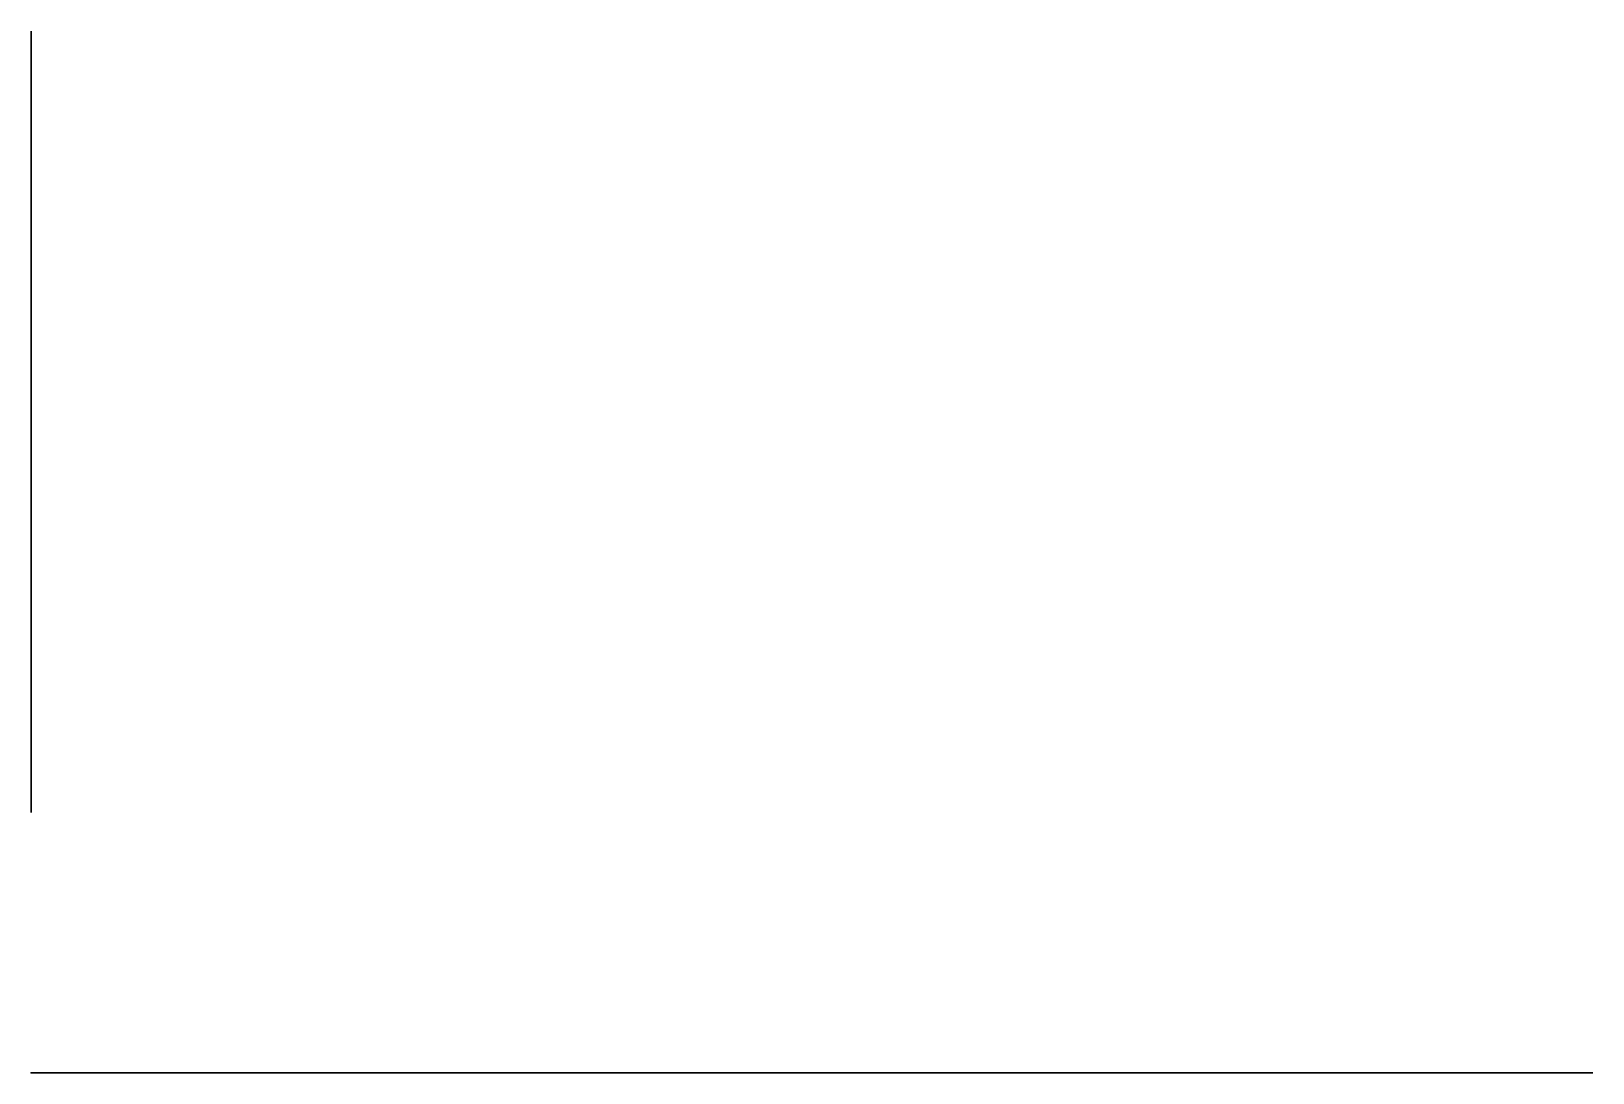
# Model space of a CAD drawing. Header units: centimetres. Extents: x 0 to 6, y 0 to 4.
import ezdxf

# ---------------------------------------------------------------- set-up
doc = ezdxf.new("R2010")
doc.units = ezdxf.units.CM
doc.header["$MEASUREMENT"] = 0
for name, color, linetype in [('Drawing 2 v1_Sketch1', 7, 'Continuous'), ('Drawing 2 v1_Sketch2', 7, 'Continuous'), ('Drawing 2 v1_Sketch3', 7, 'Continuous'), ('Drawing 2 v1_Sketch4', 7, 'Continuous')]:
    doc.layers.add(name, color=color, linetype=linetype)

msp = doc.modelspace()

# ---------------------------------------------------------------- linework, layer by layer
at = {"layer": 'Drawing 2 v1_Sketch1'}
for p, q in [((0, 0), (6, 0)), ((6, 0, 4), (0, 0, 4)), ((0, 0, 4), (0, 0)), ((1, 0, 4), (2, 0)), ((5, 0, 4), (4, 0)), ((6, 0), (6, 0, 4))]:
    msp.add_line(p, q, dxfattribs=at)
msp.add_point((0, 0), dxfattribs=at)
at = {"layer": 'Drawing 2 v1_Sketch2'}
for p, q in [((0, 0), (6, 0)), ((6, 0, 4), (0, 0, 4)), ((0, 0, 4), (0, 0)), ((6, 0), (6, 0, 4))]:
    msp.add_line(p, q, dxfattribs=at)
msp.add_point((0, 0), dxfattribs=at)
at = {"layer": 'Drawing 2 v1_Sketch3'}
msp.add_point((1.8824, 0, 0.4706), dxfattribs=at)
at = {"layer": 'Drawing 2 v1_Sketch4'}
for p, q in [((0, 4, 4), (0, 1, 4)), ((0, 1, 4), (0, 4)), ((0, 4), (0, 4, 4))]:
    msp.add_line(p, q, dxfattribs=at)
msp.add_point((0, 0), dxfattribs=at)

doc.saveas('drawing.dxf')
